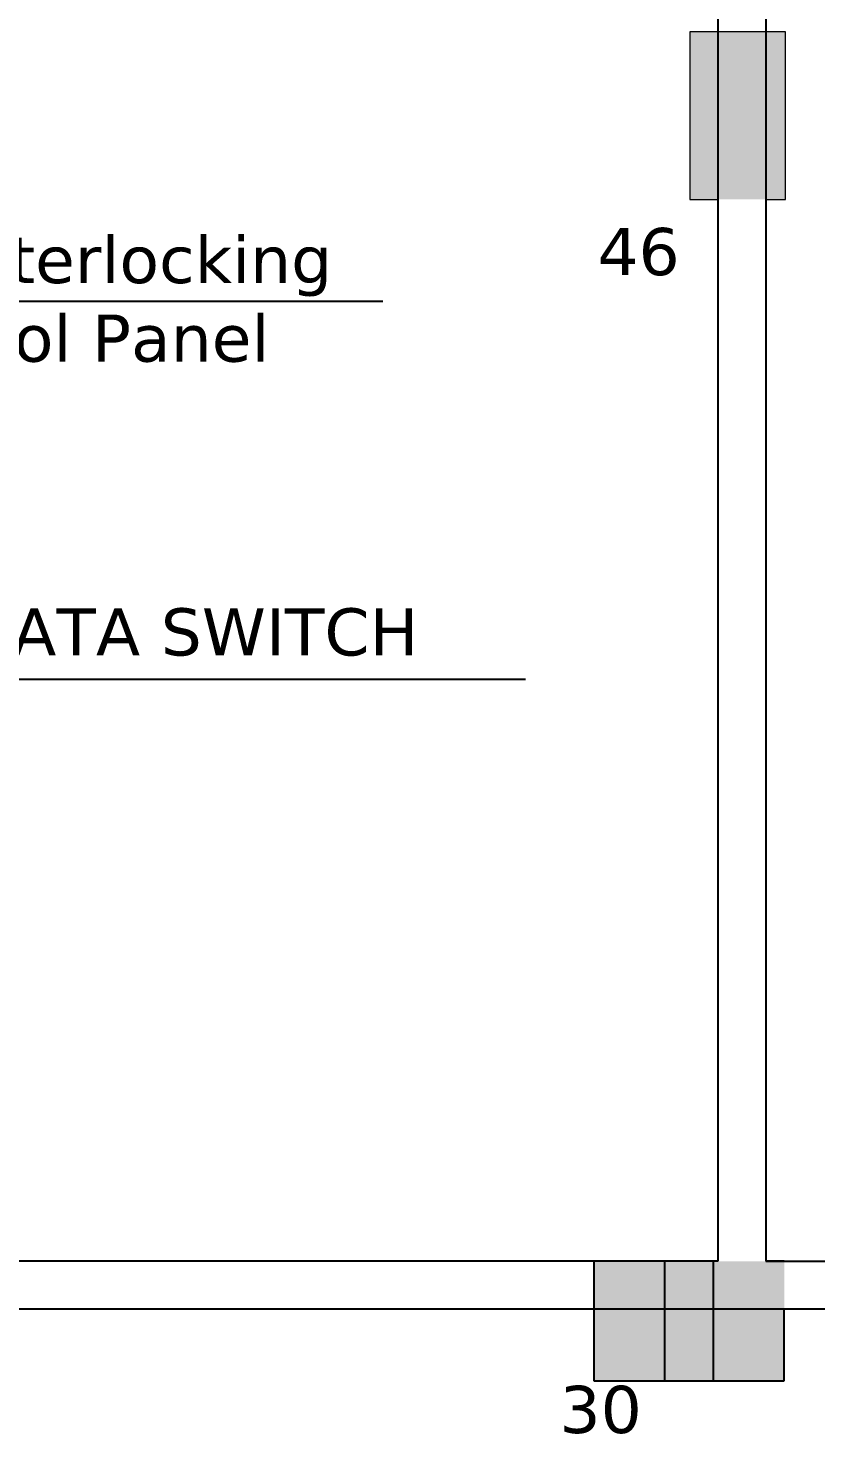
# Model space of a CAD drawing. Header units: millimetres. Extents: x -5691 to 68617, y -23008 to 84113.
# Drawn here: x 43007 to 45512, y 16748 to 21220 of the extents above; entities that cross this region are included whole.
import ezdxf

# ---------------------------------------------------------------- set-up
doc = ezdxf.new("R2010")
doc.units = ezdxf.units.MM
doc.header["$LTSCALE"] = 700
doc.header["$MEASUREMENT"] = 0
for name, color, linetype in [('architactur xref$0$COLUMN', 8, 'Continuous'), ('architactur xref$0$COLUMN HATCH', 8, 'Continuous'), ('architactur xref$0$EL - TEXT', 8, 'Continuous'), ('architactur xref$0$TEXT', 8, 'Continuous'), ('architactur xref$0$WALL', 8, 'Continuous'), ('rcp$0$X-REF', 8, 'Continuous'), ('X-REF', 8, 'Continuous')]:
    doc.layers.add(name, color=color, linetype=linetype)
doc.styles.add('architactur xref$0$VERDANA', font='verdana.ttf')

# ---------------------------------------------------------------- blocks, each defined once
blk = doc.blocks.new('architactur xref')
at = {"layer": 'architactur xref$0$COLUMN HATCH', "linetype": 'Continuous'}
for points in [[(1779, 681), (1764, 681), (1764, 666), (1779, 666)], [(1787.83, 681), (1772.83, 681), (1772.83, 666), (1787.83, 666)]]:
    blk.add_hatch(color=256, dxfattribs=at).paths.add_polyline_path(points)
at = {"layer": 'architactur xref$0$TEXT', "lineweight": 0}
for points in [[(1776, 814), (1788, 814), (1788, 835), (1776, 835)], [(1779, 681), (1764, 681), (1764, 666), (1779, 666)]]:
    blk.add_hatch(color=256, dxfattribs=at).paths.add_polyline_path(points)
at = {"layer": 'architactur xref$0$COLUMN', "linetype": 'Continuous', "lineweight": 20}
for p, q in [((1779.53, 681), (1640, 681)), ((1787.83, 681), (1785.53, 681))]:
    blk.add_line(p, q, dxfattribs=at)
at = {"layer": 'architactur xref$0$COLUMN', "linetype": 'Continuous'}
blk.add_line((1764, 666), (1787.83, 666), dxfattribs=at)
for points in [[(1779.53, 681), (1764, 681), (1764, 666)], [(1772.83, 681), (1772.83, 666)], [(1779, 666), (1779, 681)], [(1787.83, 681), (1785.53, 681)], [(1787.83, 666), (1787.83, 675)]]:
    blk.add_lwpolyline(points, dxfattribs=at)
at = {"layer": 'architactur xref$0$EL - TEXT'}
for p, q in [((1637.61, 801.23), (1737.6, 801.23)), ((1641.3, 753.89), (1755.44, 753.89))]:
    blk.add_line(p, q, dxfattribs=at)
at = {"layer": 'architactur xref$0$TEXT', "lineweight": 0}
blk.add_lwpolyline([(1785.53, 814), (1788, 814), (1788, 835), (1776, 835), (1776, 814), (1779.53, 814)], dxfattribs=at)
blk.add_lwpolyline([(1764, 666), (1779, 666), (1779, 681), (1764, 681)], close=True, dxfattribs=at)
at = {"layer": 'architactur xref$0$WALL', "linetype": 'Continuous'}
for p, q in [((1779.53, 992), (1779.53, 681)), ((1785.53, 992), (1785.53, 681)), ((1779.53, 681), (1640, 681)), ((1785.53, 681), (1926, 681)), ((1941, 675), (1640, 675))]:
    blk.add_line(p, q, dxfattribs=at)
at = {"layer": 'architactur xref$0$TEXT', "lineweight": 0, "char_height": 5.906, "width": 5.1391, "attachment_point": 5, "style": 'architactur xref$0$VERDANA'}
for s, insert in [('46', (1769.6, 807.41)), ('30', (1764.86, 662.38))]:
    blk.add_mtext(s, dxfattribs=dict(at, insert=insert))
at = {"layer": 'architactur xref$0$TEXT', "linetype": 'Continuous', "char_height": 5.9055, "width": 105.1582, "attachment_point": 5, "style": 'architactur xref$0$VERDANA'}
for s, insert in [('Door Interlocking \\PControl Panel', (1696.28, 801.49)), ('CCTV DATA SWITCH', (1701.3, 759.77))]:
    blk.add_mtext(s, dxfattribs=dict(at, insert=insert))
blk = doc.blocks.new('rcp')
at = {"layer": 'rcp$0$X-REF', "xscale": 25.39999999999418, "yscale": 25.39999999999418, "zscale": 25.39999999999418}
blk.add_blockref('architactur xref', (0, 0), dxfattribs=at)

msp = doc.modelspace()

# ---------------------------------------------------------------- block references
at = {"layer": 'X-REF', "ltscale": 8}
msp.add_blockref('rcp', (0, 0), dxfattribs=at)

# ---------------------------------------------------------------- next in the draw order: block references
at = {"layer": 'X-REF', "xscale": 25.39999999999418, "yscale": 25.39999999999418, "zscale": 25.39999999999418}
msp.add_blockref('architactur xref', (0, 0), dxfattribs=at)

doc.saveas('drawing.dxf')
